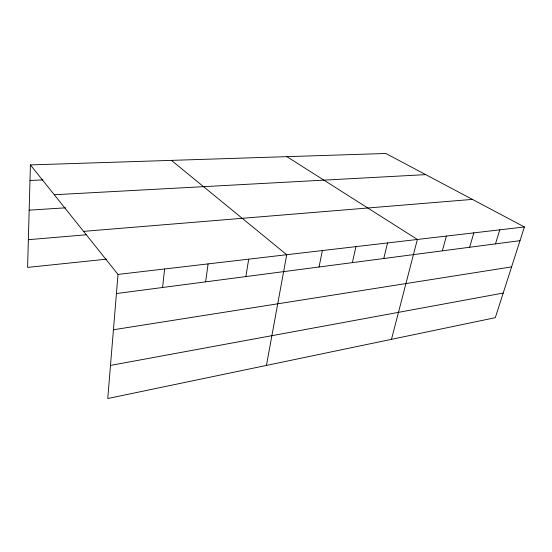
<?xml version="1.0" encoding="UTF-8"?>
<svg xmlns="http://www.w3.org/2000/svg" width="552" height="552" viewBox="0 0 552 552"><rect width="100%" height="100%" fill="white"/><g stroke="black" fill="none" stroke-linecap="round" stroke-linejoin="round"><path stroke-width="0.83" d="M30.415 164.91L118.004 274.42L107.75 398.523L495.31 317.676L524.4 226.962L385.82 153.477L30.415 164.91L27.6 267.409L106.384 259.185M162.571 287.495L164.62 268.976M205.627 281.858L208.076 263.897M245.881 276.58L248.683 259.157M266.437 365.424L286.709 254.72L171.417 160.377M319.035 266.995L322.389 250.553M352.362 262.628L355.943 246.634M383.778 258.515L387.552 242.942M391.478 339.335L417.374 239.458L286.874 156.658M442.318 250.843L446.395 236.07M469.621 247.268L473.823 232.868M495.482 243.88L499.788 229.839M110.49 365.417L503.203 293.057M113.429 329.758L511.594 266.885M116.424 293.54L520.005 240.665M118.004 274.42L524.4 226.962M28.359 239.692L86.105 234.793M83.566 231.364L472.415 199.396M29.173 210.153L65.502 207.821M54.275 194.746L425.702 174.625M29.987 180.463L42.863 179.911"/></g></svg>
